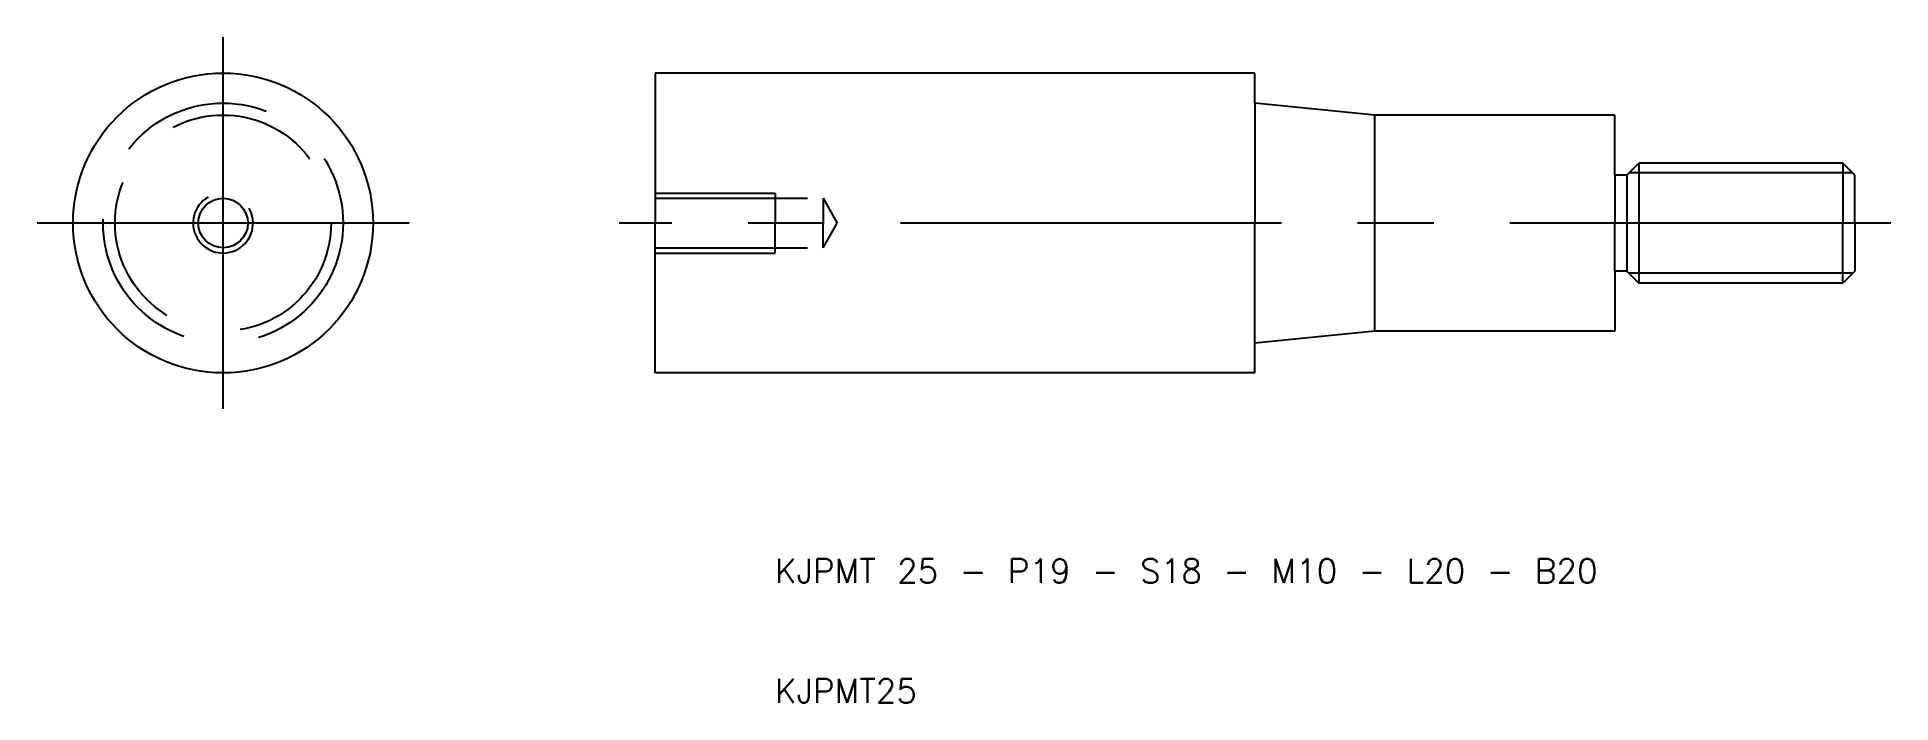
# Model space of a CAD drawing. Extents: x -52 to 103, y 10 to 66.
import ezdxf

# ---------------------------------------------------------------- set-up
doc = ezdxf.new("R2010")
doc.units = 0
doc.linetypes.add('CENTER', pattern=[50.8, 31.75, -6.35, 6.35, -6.35])
doc.linetypes.add('DASHED', pattern=[19.05, 12.7, -6.35])
doc.layers.get('0').update_dxf_attribs({"linetype": 'CONTINUOUS'})
doc.layers.add('CENTER', color=1, linetype='CENTER')
doc.styles.get("Standard").update_dxf_attribs({"font": 'txt.shx'})

msp = doc.modelspace()

# ---------------------------------------------------------------- linework, layer by layer
for p, q in [((50, 62.5), (0, 62.5)), ((0, 62.5), (0, 50)), ((50, 60), (50, 62.5)), ((50, 60), (50, 50)), ((60, 59), (50, 60)), ((80, 59), (60, 59)), ((60, 41), (60, 59)), ((80, 54), (80, 59)), ((81, 54), (82, 55)), ((82, 55), (82, 45)), ((99, 55), (82, 55)), ((99, 55), (99, 50)), ((100, 54), (99, 55)), ((80, 54), (80, 50)), ((81, 54), (80, 54)), ((81, 54), (81, 46)), ((100, 50), (100, 54)), ((0, 37.5), (0, 50)), ((50, 40), (50, 50)), ((80, 46), (80, 50)), ((99, 45), (99, 50)), ((100, 50), (100, 46)), ((80, 46), (80, 41)), ((81, 46), (80, 46)), ((81, 46), (82, 45)), ((99, 45), (82, 45)), ((100, 46), (99, 45)), ((60, 41), (50, 40)), ((80, 41), (60, 41)), ((50, 37.5), (50, 40)), ((50, 37.5), (0, 37.5))]:
    msp.add_line(p, q)
at = {"color": 3}
for p, q in [((99.812, 54.188), (81.188, 54.188)), ((99.812, 45.812), (81.188, 45.812))]:
    msp.add_line(p, q, dxfattribs=at)
at = {"color": 3, "linetype": 'DASHED'}
for p, q in [((0, 52.5), (10, 52.5)), ((0, 52.067), (14, 52.067)), ((10, 52.5), (10, 50)), ((14, 52.067), (14, 50)), ((14, 52.067), (15.193, 50)), ((10, 47.5), (10, 50)), ((14, 47.933), (15.193, 50)), ((14, 47.933), (14, 50)), ((0, 47.933), (14, 47.933)), ((0, 47.5), (10, 47.5))]:
    msp.add_line(p, q, dxfattribs=at)
for radius in [12.5, 2.067]:
    msp.add_circle((-36, 50), radius)
for radius in [10, 9]:
    msp.add_circle((-36, 50), radius, dxfattribs=at)
at = {"color": 3}
msp.add_arc((-36, 50), 2.5, 120, 30, dxfattribs=at)
at = {"layer": 'CENTER'}
for p, q in [((-36, 34.5), (-36, 65.5)), ((-20.5, 50), (-51.5, 50)), ((103, 50), (-3, 50))]:
    msp.add_line(p, q, dxfattribs=at)

# ---------------------------------------------------------------- texts
for s, p in [('KJPMT 25 - P19 - S18 - M10 - L20 - B20', (10, 20)), ('KJPMT25', (10, 10))]:
    msp.add_text(s, height=2).set_placement(p)

doc.saveas('drawing.dxf')
